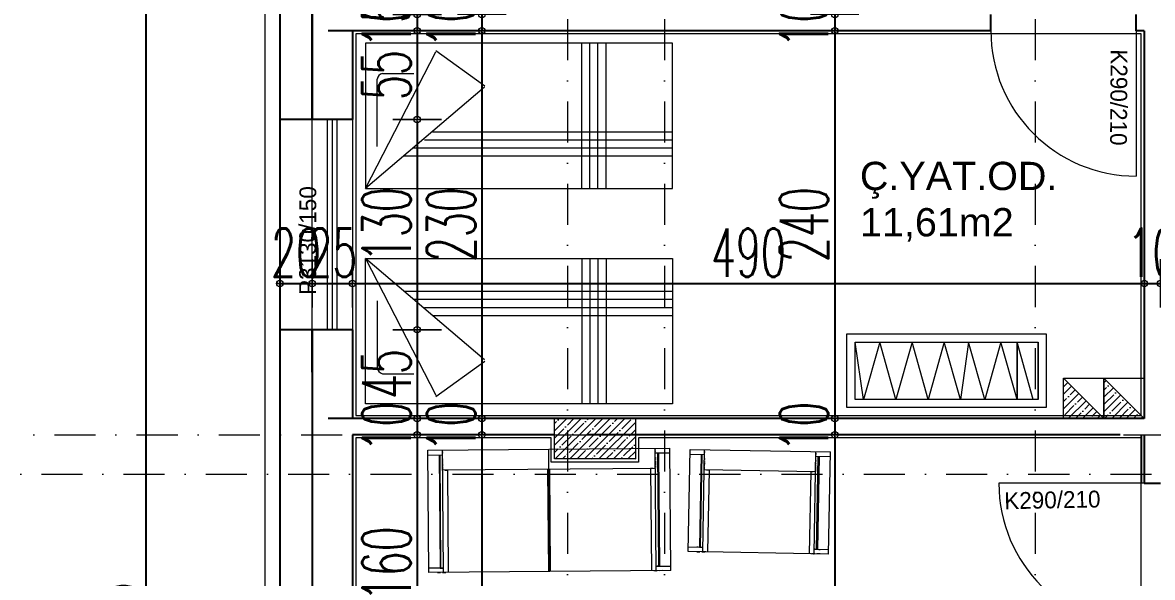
# Model space of a CAD drawing. Header units: millimetres. Extents: x -16104 to 67872, y -88009 to 12107.
# Drawn here: x 18500 to 19199, y -7058 to -6715 of the extents above; entities that cross this region are included whole.
import ezdxf

# ---------------------------------------------------------------- set-up
doc = ezdxf.new("R2010")
doc.units = ezdxf.units.MM
doc.linetypes.add('DASHDOTX2', pattern=[50.8, 25.4, -12.7, 0, -12.7])
doc.layers.get('0').update_dxf_attribs({"color": 241})
for name, color, linetype, lineweight in [('akslar', 144, 'Continuous', 20), ('baca', 46, 'Continuous', 5), ('bacas', 11, 'Continuous', 5), ('duvar', 123, 'Continuous', 25), ('emsal&kolon', 1, 'Continuous', 5), ('kapı', 3, 'Continuous', 5), ('kolon', 1, 'Continuous', 5), ('OLCU', 54, 'Continuous', 13), ('pencere', 5, 'Continuous', 5), ('POZ', 36, 'Continuous', 18), ('SıVA', 40, 'Continuous', 9), ('tefriş', 30, 'Continuous', 5), ('ÖLÇÜ', 252, 'Continuous', 20)]:
    doc.layers.add(name, color=color, linetype=linetype, lineweight=lineweight)
doc.styles.add('DIM', font='Txttw.shx', dxfattribs={"width": 0.6})
doc.styles.add('M2', font='stylu.ttf', dxfattribs={"height": 10})
doc.dimstyles.new('50', dxfattribs={"dimscale": 0, "dimtxt": 30, "dimasz": 1, "dimexe": 0, "dimexo": 2, "dimgap": 4, "dimtad": 1, "dimdec": 0, "dimzin": 0, "dimdsep": 46, "dimtxsty": 'DIM', "dimblk1": 'DOT', "dimblk2": 'DOT', "dimsah": 1, "dimcen": 1.5, "dimdle": 3, "dimse1": 1, "dimse2": 1, "dimclrd": 256, "dimclre": 9, "dimclrt": 256, "dimadec": 0, "dimazin": 0, "dimtfac": 0.24, "dimtdec": 0, "dimtix": 1, "dimtmove": 2, "dimatfit": 3, "dimldrblk": 'DOT', "dimfxl": 0, "dimtolj": 1, "dimtzin": 15, "dimarcsym": 0})

# ---------------------------------------------------------------- blocks, each defined once
blk = doc.blocks.new('NEWBLOCK4')
at = {"layer": 'bacas'}
for p, q in [((-0.8505, 0.5894), (-0.8505, 2.0869)), ((-0.093, 2.0869), (-0.8505, 2.0869)), ((-0.8205, 2.0869), (-0.8205, 1.9969)), ((-0.1205, 1.9969), (-0.1205, 2.0869)), ((-0.1205, 2.0269), (-0.1205, 2.0344)), ((-0.093, 2.0869), (-0.093, 0.5894)), ((-0.093, 2.0344), (-0.093, 2.0144)), ((-0.093, 1.9969), (-0.8505, 1.9969)), ((-0.8405, 1.9969), (-0.838, 1.9969)), ((-0.833, 1.9969), (-0.8305, 1.9969)), ((-0.8205, 2.0169), (-0.1205, 2.0169)), ((-0.1205, 2.0119), (-0.8205, 2.0119)), ((-0.7955, 1.9969), (-0.793, 1.9969)), ((-0.788, 1.9969), (-0.7855, 1.9969)), ((-0.7805, 1.9969), (-0.778, 1.9969)), ((-0.773, 1.9969), (-0.7705, 1.9969)), ((-0.768, 1.9969), (-0.763, 1.9969)), ((-0.7605, 1.9969), (-0.758, 1.9969)), ((-0.7555, 1.9969), (-0.753, 1.9969)), ((-0.7505, 1.9969), (-0.748, 1.9969)), ((-0.7455, 1.9969), (-0.743, 1.9969)), ((-0.7405, 1.9969), (-0.738, 1.9969)), ((-0.7355, 1.9969), (-0.733, 1.9969)), ((-0.7305, 1.9969), (-0.728, 1.9969)), ((-0.7255, 1.9969), (-0.7255, 0.6794)), ((-0.7255, 1.9969), (-0.7255, 1.9944)), ((-0.7255, 1.9819), (-0.7255, 1.9669)), ((-0.7255, 1.9669), (-0.093, 1.9669)), ((-0.1205, 2.0169), (-0.1205, 2.0019)), ((-0.1205, 2.0144), (-0.1205, 2.0119)), ((-0.093, 2.0019), (-0.093, 1.9819)), ((-0.093, 1.9944), (-0.093, 1.9969)), ((-0.8505, 1.3369), (-0.093, 1.3369)), ((-0.093, 1.3425), (-0.7255, 1.3425)), ((-0.093, 1.3319), (-0.7255, 1.3319)), ((-0.7255, 0.6944), (-0.7255, 0.7094)), ((-0.7255, 0.7094), (-0.093, 0.7094)), ((-0.093, 0.6794), (-0.8505, 0.6794)), ((-0.8405, 0.6794), (-0.838, 0.6794)), ((-0.833, 0.6794), (-0.8305, 0.6794)), ((-0.8205, 0.5894), (-0.8205, 0.6794)), ((-0.1205, 0.6644), (-0.8205, 0.6644)), ((-0.8205, 0.6594), (-0.1205, 0.6594)), ((-0.7955, 0.6794), (-0.793, 0.6794)), ((-0.788, 0.6794), (-0.7855, 0.6794)), ((-0.7805, 0.6794), (-0.778, 0.6794)), ((-0.773, 0.6794), (-0.7705, 0.6794)), ((-0.768, 0.6794), (-0.763, 0.6794)), ((-0.7605, 0.6794), (-0.758, 0.6794)), ((-0.7555, 0.6794), (-0.753, 0.6794)), ((-0.7505, 0.6794), (-0.748, 0.6794)), ((-0.7455, 0.6794), (-0.743, 0.6794)), ((-0.7405, 0.6794), (-0.738, 0.6794)), ((-0.7355, 0.6794), (-0.733, 0.6794)), ((-0.7305, 0.6794), (-0.728, 0.6794)), ((-0.7255, 0.6794), (-0.7255, 0.6819)), ((-0.1205, 0.6794), (-0.1205, 0.5894)), ((-0.1205, 0.6594), (-0.1205, 0.6744)), ((-0.1205, 0.6619), (-0.1205, 0.6644)), ((-0.1205, 0.6494), (-0.1205, 0.6419)), ((-0.093, 0.6744), (-0.093, 0.6944)), ((-0.093, 0.6819), (-0.093, 0.6794)), ((-0.093, 0.6419), (-0.093, 0.6619)), ((-0.093, 0.5894), (-0.8505, 0.5894))]:
    blk.add_line(p, q, dxfattribs=at)
blk = doc.blocks.new('tekli.')
at = {"layer": 'bacas'}
for p, q in [((43.44, 0), (-43.44, 0)), ((-43.44, 0), (-43.44, -63.16)), ((-38.19, 0), (-36.19, 0)), ((-34.94, 0), (-32.94, 0)), ((-34.19, 0), (-34.44, 0)), ((-34.44, 0), (-34.44, -63.16)), ((-31.44, -50.66), (-31.44, 0)), ((31.44, -50.66), (31.44, 0)), ((34.94, 0), (32.94, 0)), ((34.19, 0), (34.44, 0)), ((34.44, 0), (34.44, -63.16)), ((38.19, 0), (36.19, 0)), ((43.44, 0), (43.44, -63.16)), ((-34.44, -2.75), (-43.44, -2.75)), ((-37.44, -2.75), (-38.19, -2.75)), ((-36.44, -60.16), (-36.44, -2.75)), ((-36.44, -2.75), (-34.94, -2.75)), ((-36.19, -2.75), (-35.94, -2.75)), ((-35.94, -2.75), (-35.94, -60.16)), ((34.44, -2.75), (43.44, -2.75)), ((36.44, -2.75), (34.94, -2.75)), ((35.94, -2.75), (35.94, -60.16)), ((36.19, -2.75), (35.94, -2.75)), ((36.44, -60.16), (36.44, -2.75)), ((37.44, -2.75), (38.19, -2.75)), ((34.44, -50.66), (-34.44, -50.66)), ((-34.44, -50.66), (-34.19, -50.66)), ((-34.44, -51.16), (-34.44, -50.91)), ((-34.44, -51.66), (-34.44, -51.41)), ((-34.44, -52.16), (-34.44, -51.91)), ((-34.44, -52.66), (-34.44, -52.41)), ((-34.44, -53.16), (-34.44, -52.91)), ((-34.44, -53.66), (-34.44, -53.41)), ((-34.44, -54.16), (-34.44, -53.91)), ((-34.44, -54.91), (-34.44, -54.41)), ((-34.44, -55.41), (-34.44, -55.16)), ((-34.44, -56.16), (-34.44, -55.91)), ((-32.94, -50.66), (-31.44, -50.66)), ((32.94, -50.66), (31.44, -50.66)), ((34.44, -50.66), (34.19, -50.66)), ((34.44, -51.16), (34.44, -50.91)), ((34.44, -51.66), (34.44, -51.41)), ((34.44, -52.16), (34.44, -51.91)), ((34.44, -52.66), (34.44, -52.41)), ((34.44, -53.16), (34.44, -52.91)), ((34.44, -53.66), (34.44, -53.41)), ((34.44, -54.16), (34.44, -53.91)), ((34.44, -54.91), (34.44, -54.41)), ((34.44, -55.41), (34.44, -55.16)), ((34.44, -56.16), (34.44, -55.91)), ((-43.44, -60.16), (-34.44, -60.16)), ((-34.44, -56.91), (-34.44, -56.66)), ((-34.44, -57.66), (-34.44, -57.41)), ((-34.44, -61.41), (-34.44, -61.16)), ((-34.44, -62.16), (-34.44, -61.91)), ((34.44, -56.91), (34.44, -56.66)), ((34.44, -57.66), (34.44, -57.41)), ((43.44, -60.16), (34.44, -60.16)), ((34.44, -61.41), (34.44, -61.16)), ((34.44, -62.16), (34.44, -61.91)), ((-43.44, -63.16), (43.44, -63.16))]:
    blk.add_line(p, q, dxfattribs=at)
blk = doc.blocks.new('cv')
at = {"layer": 'tefriş', "linetype": 'ByBlock'}
for p, q in [((-13586.28, -26708.58), (-13586.28, -26744.07)), ((-13573.28, -26708.58), (-13573.28, -26744.07))]:
    blk.add_line(p, q, dxfattribs=at)
for points in [[(-13591.28, -26703.58), (-13468.02, -26703.58), (-13468.02, -26749.07), (-13591.28, -26749.07)], [(-13586.28, -26708.58), (-13473.02, -26708.58), (-13473.02, -26744.07), (-13586.28, -26744.07)]]:
    blk.add_lwpolyline(points, close=True, dxfattribs=at)
blk.add_lwpolyline([(-13583.28, -26708.58), (-13573.28, -26744.07), (-13573.28, -26708.58), (-13563.28, -26744.07), (-13553.28, -26708.58), (-13543.28, -26744.07), (-13538.28, -26708.58), (-13528.28, -26744.07), (-13518.28, -26708.58), (-13508.28, -26744.07), (-13498.28, -26708.58), (-13488.28, -26744.07), (-13478.28, -26708.58), (-13473.02, -26744.07)], dxfattribs=at)
blk = doc.blocks.new('rec')
at = {"layer": 'tefriş', "linetype": 'ByBlock'}
for p, q in [((21489.37, 4993.97), (21532.87, 4909.34)), ((21563.13, 4931.27), (21489.37, 4993.97)), ((21623.29, 4993.97), (21623.29, 4903.97)), ((21628.29, 4993.97), (21628.29, 4903.97)), ((21633.29, 4993.97), (21633.29, 4903.97)), ((21638.29, 4993.97), (21638.29, 4903.97)), ((21513.18, 4973.72), (21679.37, 4973.72)), ((21496.74, 4967.85), (21496.74, 4926.33)), ((21519.07, 4968.72), (21679.37, 4968.72)), ((21525.99, 4963.72), (21679.37, 4963.72)), ((21530.83, 4958.72), (21679.37, 4958.72)), ((21533, 4908.51), (21563.26, 4930.43)), ((21499.86, 4922.66), (21519.35, 4922.66))]:
    blk.add_line(p, q, dxfattribs=at)
blk.add_lwpolyline([(21489.37, 4993.97), (21679.37, 4993.97), (21679.37, 4903.97), (21489.37, 4903.97), (21489.37, 4993.97)], dxfattribs=at)
blk.add_arc((21500.64, 4926.49), 3.9, 182.33617, 258.52931, dxfattribs=at)
blk = doc.blocks.new('DOT')
for p, q in [((0, 15), (0, -15)), ((-2, 0), (0, 0)), ((2, 0), (0, 0))]:
    blk.add_line(p, q)
blk.add_circle((0, 0), 2)
blk = doc.blocks.new('*D6481')
at = {"layer": 'Defpoints', "color": 0, "transparency": 16777216}
for p in [(18744.26, -6704.56), (18744.26, -6709.56), (18744.26, -6709.56)]:
    blk.add_point(p, dxfattribs=at)
at = {"layer": 'OLCU', "lineweight": -2, "transparency": 16777216}
for p, q in [((18744.26, -6703.56), (18744.26, -6702.56)), ((18744.26, -6704.56), (18744.26, -6709.56)), ((18744.26, -6710.56), (18744.26, -6711.56))]:
    blk.add_line(p, q, dxfattribs=at)
for p, rotation in [((18744.26, -6704.56), 270), ((18744.26, -6709.56), 90)]:
    blk.add_blockref('DOT', p, dxfattribs=dict(at, rotation=rotation))
at = {"layer": 'OLCU', "transparency": 16777216, "insert": (18725.26, -6707.06), "char_height": 30, "attachment_point": 5, "rotation": 90, "style": 'DIM'}
blk.add_mtext('\\A1;5', dxfattribs=at)
blk = doc.blocks.new('*D6482')
at = {"layer": 'Defpoints', "color": 0, "transparency": 16777216}
for p in [(18744.26, -6709.56), (18744.26, -6719.56), (18744.26, -6719.56)]:
    blk.add_point(p, dxfattribs=at)
at = {"layer": 'OLCU', "lineweight": -2, "transparency": 16777216}
for p, q in [((18744.26, -6708.56), (18744.26, -6707.56)), ((18744.26, -6709.56), (18744.26, -6719.56)), ((18744.26, -6720.56), (18744.26, -6721.56))]:
    blk.add_line(p, q, dxfattribs=at)
for p, rotation in [((18744.26, -6709.56), 270), ((18744.26, -6719.56), 90)]:
    blk.add_blockref('DOT', p, dxfattribs=dict(at, rotation=rotation))
at = {"layer": 'OLCU', "transparency": 16777216, "insert": (18725.26, -6714.56), "char_height": 30, "attachment_point": 5, "rotation": 90, "style": 'DIM'}
blk.add_mtext('\\A1;10', dxfattribs=at)
blk = doc.blocks.new('*D6787')
at = {"layer": 'Defpoints', "color": 0, "transparency": 16777216}
for p in [(18704.26, -6719.56), (18704.26, -6774.56), (18744.26, -6774.56)]:
    blk.add_point(p, dxfattribs=at)
at = {"layer": 'OLCU', "lineweight": -2, "transparency": 16777216}
blk.add_line((18744.26, -6720.56), (18744.26, -6773.56), dxfattribs=at)
for p, rotation in [((18744.26, -6719.56), 90), ((18744.26, -6774.56), 270)]:
    blk.add_blockref('DOT', p, dxfattribs=dict(at, rotation=rotation))
at = {"layer": 'OLCU', "transparency": 16777216, "insert": (18725.26, -6747.06), "char_height": 30, "attachment_point": 5, "rotation": 90, "style": 'DIM'}
blk.add_mtext('\\A1;55', dxfattribs=at)
blk = doc.blocks.new('*D6788')
at = {"layer": 'Defpoints', "color": 0, "transparency": 16777216}
for p in [(18704.26, -6774.56), (18704.26, -6904.56), (18744.26, -6904.56)]:
    blk.add_point(p, dxfattribs=at)
at = {"layer": 'OLCU', "lineweight": -2, "transparency": 16777216}
blk.add_line((18744.26, -6775.56), (18744.26, -6903.56), dxfattribs=at)
for p, rotation in [((18744.26, -6774.56), 90), ((18744.26, -6904.56), 270)]:
    blk.add_blockref('DOT', p, dxfattribs=dict(at, rotation=rotation))
at = {"layer": 'OLCU', "transparency": 16777216, "insert": (18725.26, -6839.56), "char_height": 30, "attachment_point": 5, "rotation": 90, "style": 'DIM'}
blk.add_mtext('\\A1;130', dxfattribs=at)
blk = doc.blocks.new('*D6789')
at = {"layer": 'Defpoints', "color": 0, "transparency": 16777216}
for p in [(18704.26, -6904.56), (18704.26, -6959.56), (18744.26, -6959.56)]:
    blk.add_point(p, dxfattribs=at)
at = {"layer": 'OLCU', "lineweight": -2, "transparency": 16777216}
blk.add_line((18744.26, -6905.56), (18744.26, -6958.56), dxfattribs=at)
for p, rotation in [((18744.26, -6904.56), 90), ((18744.26, -6959.56), 270)]:
    blk.add_blockref('DOT', p, dxfattribs=dict(at, rotation=rotation))
at = {"layer": 'OLCU', "transparency": 16777216, "insert": (18725.26, -6932.06), "char_height": 30, "attachment_point": 5, "rotation": 90, "style": 'DIM'}
blk.add_mtext('\\A1;45', dxfattribs=at)
blk = doc.blocks.new('*D6483')
at = {"layer": 'Defpoints', "color": 0, "transparency": 16777216}
for p in [(18744.26, -6959.56), (18744.26, -6969.56), (18744.26, -6969.56)]:
    blk.add_point(p, dxfattribs=at)
at = {"layer": 'OLCU', "lineweight": -2, "transparency": 16777216}
for p, q in [((18744.26, -6958.56), (18744.26, -6957.56)), ((18744.26, -6959.56), (18744.26, -6969.56)), ((18744.26, -6970.56), (18744.26, -6971.56))]:
    blk.add_line(p, q, dxfattribs=at)
for p, rotation in [((18744.26, -6959.56), 270), ((18744.26, -6969.56), 90)]:
    blk.add_blockref('DOT', p, dxfattribs=dict(at, rotation=rotation))
at = {"layer": 'OLCU', "transparency": 16777216, "insert": (18725.26, -6964.56), "char_height": 30, "attachment_point": 5, "rotation": 90, "style": 'DIM'}
blk.add_mtext('\\A1;10', dxfattribs=at)
blk = doc.blocks.new('*D6790')
at = {"layer": 'Defpoints', "color": 0, "transparency": 16777216}
for p in [(18704.26, -6969.56), (18704.26, -7129.31), (18744.26, -7129.31)]:
    blk.add_point(p, dxfattribs=at)
at = {"layer": 'OLCU', "lineweight": -2, "transparency": 16777216}
blk.add_line((18744.26, -6970.56), (18744.26, -7128.31), dxfattribs=at)
for p, rotation in [((18744.26, -6969.56), 90), ((18744.26, -7129.31), 270)]:
    blk.add_blockref('DOT', p, dxfattribs=dict(at, rotation=rotation))
at = {"layer": 'OLCU', "transparency": 16777216, "insert": (18725.26, -7049.44), "char_height": 30, "attachment_point": 5, "rotation": 90, "style": 'DIM'}
blk.add_mtext('\\A1;160', dxfattribs=at)
blk = doc.blocks.new('*D6486')
at = {"layer": 'Defpoints', "color": 0, "transparency": 16777216}
for p in [(18784.26, -6709.56), (18784.26, -6719.56), (18784.26, -6719.56)]:
    blk.add_point(p, dxfattribs=at)
at = {"layer": 'OLCU', "lineweight": -2, "transparency": 16777216}
for p, q in [((18784.26, -6708.56), (18784.26, -6707.56)), ((18784.26, -6709.56), (18784.26, -6719.56)), ((18784.26, -6720.56), (18784.26, -6721.56))]:
    blk.add_line(p, q, dxfattribs=at)
for p, rotation in [((18784.26, -6709.56), 270), ((18784.26, -6719.56), 90)]:
    blk.add_blockref('DOT', p, dxfattribs=dict(at, rotation=rotation))
at = {"layer": 'OLCU', "transparency": 16777216, "insert": (18765.26, -6714.56), "char_height": 30, "attachment_point": 5, "rotation": 90, "style": 'DIM'}
blk.add_mtext('\\A1;10', dxfattribs=at)
blk = doc.blocks.new('*D6487')
at = {"layer": 'Defpoints', "color": 0, "transparency": 16777216}
for p in [(18784.26, -6719.56), (18784.26, -6959.56), (18784.26, -6959.56)]:
    blk.add_point(p, dxfattribs=at)
at = {"layer": 'OLCU', "lineweight": -2, "transparency": 16777216}
blk.add_line((18784.26, -6720.56), (18784.26, -6958.56), dxfattribs=at)
for p, rotation in [((18784.26, -6719.56), 90), ((18784.26, -6959.56), 270)]:
    blk.add_blockref('DOT', p, dxfattribs=dict(at, rotation=rotation))
at = {"layer": 'OLCU', "transparency": 16777216, "insert": (18765.26, -6839.56), "char_height": 30, "attachment_point": 5, "rotation": 90, "style": 'DIM'}
blk.add_mtext('\\A1;230', dxfattribs=at)
blk = doc.blocks.new('*D6488')
at = {"layer": 'Defpoints', "color": 0, "transparency": 16777216}
for p in [(18784.26, -6959.56), (18784.26, -6969.56), (18784.26, -6969.56)]:
    blk.add_point(p, dxfattribs=at)
at = {"layer": 'OLCU', "lineweight": -2, "transparency": 16777216}
for p, q in [((18784.26, -6958.56), (18784.26, -6957.56)), ((18784.26, -6959.56), (18784.26, -6969.56)), ((18784.26, -6970.56), (18784.26, -6971.56))]:
    blk.add_line(p, q, dxfattribs=at)
for p, rotation in [((18784.26, -6959.56), 270), ((18784.26, -6969.56), 90)]:
    blk.add_blockref('DOT', p, dxfattribs=dict(at, rotation=rotation))
at = {"layer": 'OLCU', "transparency": 16777216, "insert": (18765.26, -6964.56), "char_height": 30, "attachment_point": 5, "rotation": 90, "style": 'DIM'}
blk.add_mtext('\\A1;10', dxfattribs=at)
blk = doc.blocks.new('*D6489')
at = {"layer": 'Defpoints', "color": 0, "transparency": 16777216}
for p in [(18784.26, -6969.56), (18784.26, -7419.06), (18784.26, -7419.06)]:
    blk.add_point(p, dxfattribs=at)
at = {"layer": 'OLCU', "lineweight": -2, "transparency": 16777216}
blk.add_line((18784.26, -6970.56), (18784.26, -7418.06), dxfattribs=at)
for p, rotation in [((18784.26, -6969.56), 90), ((18784.26, -7419.06), 270)]:
    blk.add_blockref('DOT', p, dxfattribs=dict(at, rotation=rotation))
at = {"layer": 'OLCU', "transparency": 16777216, "insert": (18765.26, -7194.31), "char_height": 30, "attachment_point": 5, "rotation": 90, "style": 'DIM'}
blk.add_mtext('\\A1;450', dxfattribs=at)
blk = doc.blocks.new('*D6500')
at = {"layer": 'Defpoints', "color": 0, "transparency": 16777216}
for p in [(19002.68, -6709.56), (19002.68, -6719.56), (19002.68, -6719.56)]:
    blk.add_point(p, dxfattribs=at)
at = {"layer": 'OLCU', "lineweight": -2, "transparency": 16777216}
for p, q in [((19002.68, -6708.56), (19002.68, -6707.56)), ((19002.68, -6709.56), (19002.68, -6719.56)), ((19002.68, -6720.56), (19002.68, -6721.56))]:
    blk.add_line(p, q, dxfattribs=at)
for p, rotation in [((19002.68, -6709.56), 270), ((19002.68, -6719.56), 90)]:
    blk.add_blockref('DOT', p, dxfattribs=dict(at, rotation=rotation))
at = {"layer": 'OLCU', "transparency": 16777216, "insert": (18983.68, -6714.56), "char_height": 30, "attachment_point": 5, "rotation": 90, "style": 'DIM'}
blk.add_mtext('\\A1;10', dxfattribs=at)
blk = doc.blocks.new('*D6824')
at = {"layer": 'Defpoints', "color": 0, "transparency": 16777216}
for p in [(18679.26, -6875.94), (18659.26, -6904.56), (18679.26, -6904.56)]:
    blk.add_point(p, dxfattribs=at)
at = {"layer": 'OLCU', "lineweight": -2, "transparency": 16777216}
for p, q in [((18658.26, -6875.94), (18657.26, -6875.94)), ((18659.26, -6875.94), (18679.26, -6875.94)), ((18680.26, -6875.94), (18681.26, -6875.94))]:
    blk.add_line(p, q, dxfattribs=at)
blk.add_blockref('DOT', (18659.26, -6875.94), dxfattribs=at)
at = {"layer": 'OLCU', "lineweight": -2, "transparency": 16777216, "rotation": 180}
blk.add_blockref('DOT', (18679.26, -6875.94), dxfattribs=at)
at = {"layer": 'OLCU', "transparency": 16777216, "insert": (18669.26, -6856.94), "char_height": 30, "attachment_point": 5, "style": 'DIM'}
blk.add_mtext('\\A1;20', dxfattribs=at)
blk = doc.blocks.new('*D6522')
at = {"layer": 'Defpoints', "color": 0, "transparency": 16777216}
for p in [(18679.26, -6875.94), (18704.26, -6875.94), (18704.26, -6875.94)]:
    blk.add_point(p, dxfattribs=at)
at = {"layer": 'OLCU', "lineweight": -2, "transparency": 16777216}
for p, q in [((18678.26, -6875.94), (18677.26, -6875.94)), ((18679.26, -6875.94), (18704.26, -6875.94)), ((18705.26, -6875.94), (18706.26, -6875.94))]:
    blk.add_line(p, q, dxfattribs=at)
blk.add_blockref('DOT', (18679.26, -6875.94), dxfattribs=at)
at = {"layer": 'OLCU', "lineweight": -2, "transparency": 16777216, "rotation": 180}
blk.add_blockref('DOT', (18704.26, -6875.94), dxfattribs=at)
at = {"layer": 'OLCU', "transparency": 16777216, "insert": (18691.76, -6856.94), "char_height": 30, "attachment_point": 5, "style": 'DIM'}
blk.add_mtext('\\A1;25', dxfattribs=at)
blk = doc.blocks.new('*D6523')
at = {"layer": 'Defpoints', "color": 0, "transparency": 16777216}
for p in [(18704.26, -6875.94), (19194.26, -6875.94), (19194.26, -6875.94)]:
    blk.add_point(p, dxfattribs=at)
at = {"layer": 'OLCU', "lineweight": -2, "transparency": 16777216}
blk.add_line((18705.26, -6875.94), (19193.26, -6875.94), dxfattribs=at)
at = {"layer": 'OLCU', "lineweight": -2, "transparency": 16777216, "rotation": 180}
blk.add_blockref('DOT', (18704.26, -6875.94), dxfattribs=at)
at = {"layer": 'OLCU', "lineweight": -2, "transparency": 16777216}
blk.add_blockref('DOT', (19194.26, -6875.94), dxfattribs=at)
at = {"layer": 'OLCU', "transparency": 16777216, "insert": (18949.26, -6856.94), "char_height": 30, "attachment_point": 5, "style": 'DIM'}
blk.add_mtext('\\A1;490', dxfattribs=at)
blk = doc.blocks.new('*D6524')
at = {"layer": 'Defpoints', "color": 0, "transparency": 16777216}
for p in [(19194.26, -6875.94), (19204.26, -6875.94), (19204.26, -6875.94)]:
    blk.add_point(p, dxfattribs=at)
at = {"layer": 'OLCU', "lineweight": -2, "transparency": 16777216}
for p, q in [((19193.26, -6875.94), (19192.26, -6875.94)), ((19194.26, -6875.94), (19204.26, -6875.94)), ((19205.26, -6875.94), (19206.26, -6875.94))]:
    blk.add_line(p, q, dxfattribs=at)
blk.add_blockref('DOT', (19194.26, -6875.94), dxfattribs=at)
at = {"layer": 'OLCU', "lineweight": -2, "transparency": 16777216, "rotation": 180}
blk.add_blockref('DOT', (19204.26, -6875.94), dxfattribs=at)
at = {"layer": 'OLCU', "transparency": 16777216, "insert": (19199.26, -6856.94), "char_height": 30, "attachment_point": 5, "style": 'DIM'}
blk.add_mtext('\\A1;10', dxfattribs=at)
blk = doc.blocks.new('*D6754')
at = {"layer": 'Defpoints', "color": 0, "transparency": 16777216}
for p in [(18576.55, -6589.56), (18679.26, -6589.56), (18679.26, -7594.06)]:
    blk.add_point(p, dxfattribs=at)
at = {"layer": 'OLCU', "lineweight": -2, "transparency": 16777216}
blk.add_line((18576.55, -7593.06), (18576.55, -6590.56), dxfattribs=at)
for p, rotation in [((18576.55, -6589.56), 90), ((18576.55, -7594.06), 270)]:
    blk.add_blockref('DOT', p, dxfattribs=dict(at, rotation=rotation))
at = {"layer": 'OLCU', "transparency": 16777216, "insert": (18557.55, -7091.81), "char_height": 30, "attachment_point": 5, "rotation": 90, "style": 'DIM'}
blk.add_mtext('\\A1;1005', dxfattribs=at)
blk = doc.blocks.new('*D6735')
at = {"layer": 'Defpoints', "color": 0, "transparency": 16777216}
for p in [(19002.68, -6719.56), (19002.68, -6959.56), (19002.68, -6959.56)]:
    blk.add_point(p, dxfattribs=at)
at = {"layer": 'OLCU', "lineweight": -2, "transparency": 16777216}
blk.add_line((19002.68, -6720.56), (19002.68, -6958.56), dxfattribs=at)
for p, rotation in [((19002.68, -6719.56), 90), ((19002.68, -6959.56), 270)]:
    blk.add_blockref('DOT', p, dxfattribs=dict(at, rotation=rotation))
at = {"layer": 'OLCU', "transparency": 16777216, "insert": (18983.68, -6839.56), "char_height": 30, "attachment_point": 5, "rotation": 90, "style": 'DIM'}
blk.add_mtext('\\A1;240', dxfattribs=at)
blk = doc.blocks.new('*D6736')
at = {"layer": 'Defpoints', "color": 0, "transparency": 16777216}
for p in [(19002.68, -6959.56), (19002.68, -6969.56), (19002.68, -6969.56)]:
    blk.add_point(p, dxfattribs=at)
at = {"layer": 'OLCU', "lineweight": -2, "transparency": 16777216}
for p, q in [((19002.68, -6958.56), (19002.68, -6957.56)), ((19002.68, -6959.56), (19002.68, -6969.56)), ((19002.68, -6970.56), (19002.68, -6971.56))]:
    blk.add_line(p, q, dxfattribs=at)
for p, rotation in [((19002.68, -6959.56), 270), ((19002.68, -6969.56), 90)]:
    blk.add_blockref('DOT', p, dxfattribs=dict(at, rotation=rotation))
at = {"layer": 'OLCU', "transparency": 16777216, "insert": (18983.68, -6964.56), "char_height": 30, "attachment_point": 5, "rotation": 90, "style": 'DIM'}
blk.add_mtext('\\A1;10', dxfattribs=at)
blk = doc.blocks.new('*D6737')
at = {"layer": 'Defpoints', "color": 0, "transparency": 16777216}
for p in [(19002.68, -6969.56), (19002.68, -7569.06), (19002.68, -7569.06)]:
    blk.add_point(p, dxfattribs=at)
at = {"layer": 'OLCU', "lineweight": -2, "transparency": 16777216}
blk.add_line((19002.68, -6970.56), (19002.68, -7568.06), dxfattribs=at)
for p, rotation in [((19002.68, -6969.56), 90), ((19002.68, -7569.06), 270)]:
    blk.add_blockref('DOT', p, dxfattribs=dict(at, rotation=rotation))
at = {"layer": 'OLCU', "transparency": 16777216, "insert": (18983.68, -7269.31), "char_height": 30, "attachment_point": 5, "rotation": 90, "style": 'DIM'}
blk.add_mtext('\\A1;600', dxfattribs=at)

msp = doc.modelspace()

# ---------------------------------------------------------------- hatches: boundary and pattern name
at = {"layer": 'kolon'}
h = msp.add_hatch(dxfattribs=at)
h.set_pattern_fill('ANSI35,_O', color=256)
h.set_pattern_definition([(45, (14156.244, -10930.656), (-4.490128, 4.490128), []), (45, (14160.734, -10930.656), (-4.490128, 4.490128), [7.9375, -1.5875, 0, -1.5875])])
h.paths.add_polyline_path([(18879.26, -6984.56), (18879.26, -6959.56), (18829.26, -6959.56), (18829.26, -6984.56)])
at = {"layer": 'ÖLÇÜ'}
h = msp.add_hatch(dxfattribs=at)
h.set_pattern_fill('ANSI35,_O', color=256)
h.set_pattern_definition([(45, (3586.7175, 32421.2484), (-4.4901281, 4.4901281), []), (45, (3591.2076, 32421.2484), (-4.4901281, 4.4901281), [7.9375, -1.5875, 0, -1.5875])])
h.paths.add_polyline_path([(19144.26, -6934.56), (19144.26, -6936.56), (19146.26, -6936.56)])
h.paths.add_polyline_path([(19146.26, -6936.56), (19144.26, -6936.56), (19144.26, -6959.06), (19168.76, -6959.06)])
h.paths.add_polyline_path([(19168.76, -6959.06), (19144.26, -6959.06), (19144.26, -6959.56), (19169.26, -6959.56)])
h.paths.add_polyline_path([(19171.26, -6936.56), (19169.26, -6936.56), (19169.26, -6959.06), (19192.26, -6959.06), (19192.26, -6957.56)])
h.paths.add_polyline_path([(19169.26, -6934.56), (19169.26, -6936.56), (19171.26, -6936.56)])
h.paths.add_polyline_path([(19192.26, -6959.06), (19169.26, -6959.06), (19169.26, -6959.56), (19192.26, -6959.56)])
h.paths.add_polyline_path([(19193.76, -6959.06), (19192.26, -6959.06), (19192.26, -6959.56), (19194.26, -6959.56)])
h.paths.add_polyline_path([(19192.26, -6957.56), (19192.26, -6959.06), (19193.76, -6959.06)])

# ---------------------------------------------------------------- linework, layer by layer
at = {"layer": 'akslar', "linetype": 'DASHDOTX2'}
for p, q in [((18837.22, -5134.56), (18837.22, -7944.06)), ((18897.26, -5134.56), (18897.26, -7944.06)), ((19126.76, -5134.56), (19126.76, -7944.06)), ((17705.34, -6969.56), (20755.34, -6969.56)), ((17697.26, -6994.06), (20747.26, -6994.06))]:
    msp.add_line(p, q, dxfattribs=at)
at = {"layer": 'baca'}
for points in [[(19144.26, -6934.56), (19169.26, -6934.56), (19169.26, -6959.56), (19144.26, -6959.56), (19144.26, -6934.56), (19169.26, -6959.56)], [(19169.26, -6934.56), (19194.26, -6934.56), (19194.26, -6959.56), (19169.26, -6959.56), (19169.26, -6934.56), (19194.26, -6959.56)]]:
    msp.add_lwpolyline(points, dxfattribs=at)
at = {"layer": 'duvar'}
for p, q in [((18659.26, -6654.56), (18659.26, -7259.31)), ((18659.26, -6704.56), (18659.26, -6774.56)), ((18679.26, -6774.56), (18679.26, -6704.56)), ((18679.26, -6704.56), (18679.26, -6774.56)), ((18679.26, -6704.56), (18679.26, -6774.56)), ((19099.26, -6719.56), (19099.26, -6709.56)), ((19189.26, -6719.56), (19189.26, -6709.56)), ((19099.26, -6719.56), (18689.26, -6719.56)), ((18704.26, -6719.56), (18704.26, -6774.56)), ((19194.26, -6719.56), (19189.26, -6719.56)), ((19194.26, -6719.56), (19194.26, -6959.56)), ((18704.26, -6774.56), (18659.26, -6774.56)), ((18659.26, -6904.56), (18659.26, -7129.31)), ((18704.26, -6904.56), (18659.26, -6904.56)), ((18679.26, -6930.81), (18679.26, -6904.56)), ((18679.26, -6904.56), (18679.26, -6930.81)), ((18679.26, -6904.56), (18679.26, -7129.31)), ((18704.26, -6904.56), (18704.26, -6959.56)), ((18704.26, -6904.56), (18704.26, -6959.56)), ((18679.26, -6930.81), (18679.26, -7060.81)), ((18704.26, -6939.56), (18704.26, -6959.56)), ((19194.26, -6959.56), (18689.26, -6959.56)), ((18829.26, -6969.56), (18704.26, -6969.56)), ((18704.26, -6969.56), (18704.26, -7129.31)), ((19179.26, -6969.56), (18849.26, -6969.56)), ((19192.26, -6969.56), (19192.26, -6999.56)), ((19194.26, -6969.56), (19194.26, -6999.56)), ((19194.26, -6999.56), (19204.26, -6999.56))]:
    msp.add_line(p, q, dxfattribs=at)
at = {"layer": 'emsal&kolon'}
msp.add_lwpolyline([(18829.26, -6984.56), (18829.26, -6959.56), (18879.26, -6959.56), (18879.26, -6984.56), (18829.26, -6984.56)], dxfattribs=at)
at = {"layer": 'kapı'}
for p, q in [((19189.26, -6719.56), (19189.26, -6809.56)), ((19194.26, -6999.56), (19104.26, -6999.56))]:
    msp.add_line(p, q, dxfattribs=at)
for centre in [(19189.26, -6719.56), (19194.26, -6999.56)]:
    msp.add_arc(centre, 90, 180, 270, dxfattribs=at)
at = {"layer": 'pencere'}
for p, q in [((18679.26, -6904.56), (18679.26, -6774.56)), ((18688.76, -6904.56), (18688.76, -6774.56)), ((18691.76, -6904.56), (18691.76, -6774.56)), ((18694.76, -6904.56), (18694.76, -6774.56)), ((18704.26, -6774.56), (18704.26, -6904.56))]:
    msp.add_line(p, q, dxfattribs=at)
at = {"layer": 'SıVA'}
for points in [[(19787.26, -6842.56), (19787.26, -7357.06), (19652.26, -7357.06), (19652.26, -7617.06), (18870.26, -7617.06), (18870.26, -7447.06), (18650.26, -7447.06), (18650.26, -6592.56), (18188.26, -6592.56), (18188.26, -6077.87), (18018.26, -6077.87), (18018.26, -5625.56), (18308.26, -5625.56), (18308.26, -5455.56), (20130.26, -5455.56), (20130.26, -5625.56), (20420.26, -5625.56), (20420.26, -6077.87), (20250.26, -6077.87), (20250.26, -6572.56), (20090.26, -6572.56), (20090.26, -6842.56)], [(19114.26, -6721.56), (18706.26, -6721.56), (18706.26, -6957.56), (19192.26, -6957.56), (19192.26, -6721.56)], [(18906.26, -7567.06), (19192.26, -7567.06), (19192.26, -7089.56), (19192.26, -6971.56), (18881.26, -6971.56), (18881.26, -6986.56), (18827.26, -6986.56), (18827.26, -6971.56), (18706.26, -6971.56), (18706.26, -7129.31), (18706.26, -7417.06), (18827.26, -7417.06), (18827.26, -7407.06), (18866.26, -7407.06), (18866.26, -7417.06), (18906.26, -7417.06)]]:
    msp.add_lwpolyline(points, close=True, dxfattribs=at)
at = {"layer": 'tefriş', "linetype": 'ByBlock'}
for p, q in [((18712.2, -6817.3), (18755.7, -6732.67)), ((18755.83, -6731.84), (18786.09, -6753.77)), ((18846.12, -6817.3), (18846.12, -6727.3)), ((18851.12, -6817.3), (18851.12, -6727.3)), ((18856.12, -6817.3), (18856.12, -6727.3)), ((18861.12, -6817.3), (18861.12, -6727.3)), ((18722.69, -6746), (18742.18, -6746)), ((18719.57, -6791.18), (18719.57, -6749.66)), ((18785.96, -6754.6), (18712.2, -6817.3)), ((18753.66, -6782.06), (18902.2, -6782.06)), ((18748.82, -6787.06), (18902.2, -6787.06)), ((18741.9, -6792.06), (18902.2, -6792.06)), ((18736.02, -6797.06), (18902.2, -6797.06))]:
    msp.add_line(p, q, dxfattribs=at)
msp.add_lwpolyline([(18712.2, -6817.3), (18902.2, -6817.3), (18902.2, -6727.3), (18712.2, -6727.3), (18712.2, -6817.3)], dxfattribs=at)
msp.add_arc((18723.47, -6749.82), 3.9, 101.47069, 177.66383, dxfattribs=at)

# ---------------------------------------------------------------- block references
at = {"layer": 'duvar'}
msp.add_blockref('rec', (-2777.17, -11854.48), dxfattribs=at)
at = {"layer": 'tefriş', "rotation": 180}
msp.add_blockref('cv', (5542.21, -33656.28), dxfattribs=at)
at = {"layer": 'tefriş', "xscale": 99.99999999999761, "yscale": 99.99999999999761, "zscale": 99.99999999999761, "rotation": 270.4785116298202}
msp.add_blockref('NEWBLOCK4', (18692.63, -7064.66), dxfattribs=at)
at = {"layer": 'tefriş', "xscale": -1, "rotation": 178.9850771958458}
msp.add_blockref('tekli.', (18955.44, -7042.6), dxfattribs=at)

# ---------------------------------------------------------------- texts
at = {"layer": 'emsal&kolon', "char_height": 17.5, "width": 1076.8413, "attachment_point": 9}
for s, insert in [('{\\fArial|b0|i0|c162|p34;Ç.YAT.OD.}', (19140.48, -6823.58)), ('{\\fArial|b0|i0|c162|p34;11,61m2}', (19113.42, -6850.07))]:
    msp.add_mtext(s, dxfattribs=dict(at, insert=insert))
at = {"layer": 'POZ', "style": 'M2', "flags": 4}
for tag, p, rotation in [('K290/210', (19173.43, -6731.06), 269.63996), ('P3130/150', (18681.61, -6883.08), 89.83596), ('K290/210', (19107.69, -7015.68), 1.13919)]:
    msp.add_attdef(tag, p, 'K1 80/210', height=10.4, rotation=rotation, dxfattribs=at)

# ---------------------------------------------------------------- dimensions: what is measured, and where the dimension line sits
at = {"layer": 'OLCU'}
dim = msp.add_aligned_dim(p1=(18679.26170542, -7594.06011155), p2=(18679.26170542, -6589.56011155), distance=102.70769654, dimstyle='50', override={"dimscale": 1}, dxfattribs=at)
dim.commit()
dim.dimension.update_dxf_attribs({"geometry": '*D6754', "text_midpoint": (18557.55400888, -7091.81011155)})
for base, p1, p2, picture, middle in [((18744.26, -6719.56), (18744.26, -6709.56), (18744.26, -6719.56), '*D6482', (18725.26, -6714.56)), ((18744.26, -6709.56), (18744.26, -6704.56), (18744.26, -6709.56), '*D6481', (18725.26, -6707.06)), ((18784.26, -6719.56), (18784.26, -6709.56), (18784.26, -6719.56), '*D6486', (18765.26, -6714.56)), ((19002.68, -6719.56), (19002.68, -6709.56), (19002.68, -6719.56), '*D6500', (18983.68, -6714.56)), ((18744.26, -6774.56), (18704.26, -6719.56), (18704.26, -6774.56), '*D6787', (18725.26, -6747.06)), ((19002.68, -6959.56), (19002.68, -6719.56), (19002.68, -6959.56), '*D6735', (18983.68, -6839.56)), ((18744.26, -6904.56), (18704.26, -6774.56), (18704.26, -6904.56), '*D6788', (18725.26, -6839.56)), ((18744.26, -6969.56), (18744.26, -6959.56), (18744.26, -6969.56), '*D6483', (18725.26, -6964.56)), ((18784.26, -6969.56), (18784.26, -6959.56), (18784.26, -6969.56), '*D6488', (18765.26, -6964.56)), ((19002.68, -6969.56), (19002.68, -6959.56), (19002.68, -6969.56), '*D6736', (18983.68, -6964.56)), ((18744.26, -7129.31), (18704.26, -6969.56), (18704.26, -7129.31), '*D6790', (18725.26, -7049.44)), ((18784.26170542, -7419.06011155), (18784.26170542, -6969.56011155), (18784.26170542, -7419.06011155), '*D6489', (18765.26170542, -7194.31011155)), ((19002.67975452, -7569.06011155), (19002.67975452, -6969.56011155), (19002.67975452, -7569.06011155), '*D6737', (18983.67975452, -7269.31011155))]:
    dim = msp.add_linear_dim(base=base, p1=p1, p2=p2, angle=90, dimstyle='50', override={"dimscale": 1}, dxfattribs=at)
    dim.commit()
    dim.dimension.update_dxf_attribs({"geometry": picture, "text_midpoint": middle})
for base, p1, p2, text, picture, middle in [((18784.26, -6959.56), (18784.26, -6719.56), (18784.26, -6959.56), '230', '*D6487', (18765.26, -6839.56)), ((18744.26, -6959.56), (18704.26, -6904.56), (18704.26, -6959.56), '45', '*D6789', (18725.26, -6932.06))]:
    dim = msp.add_linear_dim(base=base, p1=p1, p2=p2, angle=90, text=text, dimstyle='50', override={"dimscale": 1}, dxfattribs=at)
    dim.commit()
    dim.dimension.update_dxf_attribs({"geometry": picture, "text_midpoint": middle})
for base, p1, p2, picture, middle in [((18679.26, -6875.94), (18659.26, -6904.56), (18679.26, -6904.56), '*D6824', (18669.26, -6856.94)), ((18704.26, -6875.94), (18679.26, -6875.94), (18704.26, -6875.94), '*D6522', (18691.76, -6856.94)), ((19194.26, -6875.94), (18704.26, -6875.94), (19194.26, -6875.94), '*D6523', (18949.26, -6856.94)), ((19204.26, -6875.94), (19194.26, -6875.94), (19204.26, -6875.94), '*D6524', (19199.26, -6856.94))]:
    dim = msp.add_linear_dim(base=base, p1=p1, p2=p2, dimstyle='50', override={"dimscale": 1}, dxfattribs=at)
    dim.commit()
    dim.dimension.update_dxf_attribs({"geometry": picture, "text_midpoint": middle})

doc.saveas('drawing.dxf')
